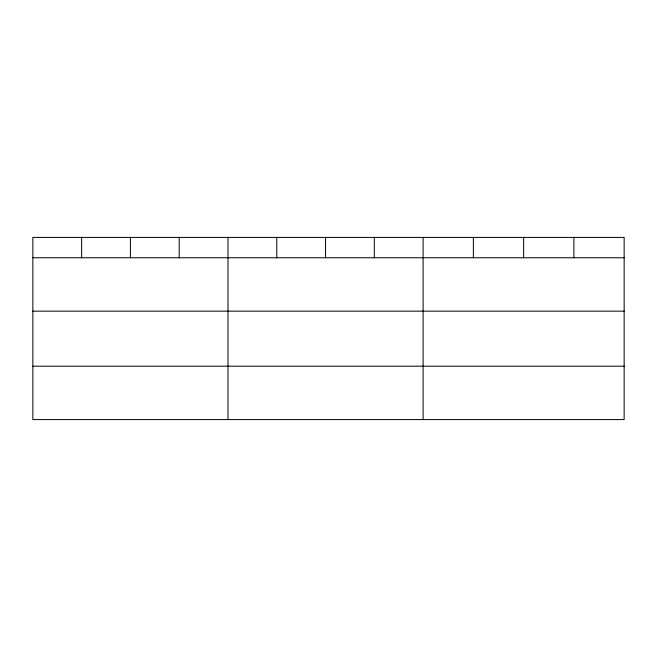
<?xml version="1.0" encoding="UTF-8"?>
<svg xmlns="http://www.w3.org/2000/svg" width="657" height="657" viewBox="0 0 657 657"><rect width="100%" height="100%" fill="white"/><g stroke="black" fill="none" stroke-linecap="round" stroke-linejoin="round"><path stroke-width="0.99" d="M624.15 311.155L624.15 237.415L32.85 237.415L32.85 419.585L624.15 419.585L624.15 311.155L32.85 311.155M32.85 257.758L624.15 257.758M32.85 366.179L624.15 366.179M573.889 237.415L573.889 257.758M523.629 237.415L523.629 257.758M473.368 237.415L473.368 257.758M423.108 237.415L423.108 419.585M374.326 237.415L374.326 257.758M325.543 237.415L325.543 257.758M276.761 237.415L276.761 257.758M227.979 237.415L227.979 419.585M179.197 237.415L179.197 257.758M130.415 237.415L130.415 257.758M81.632 237.415L81.632 257.758"/></g></svg>
